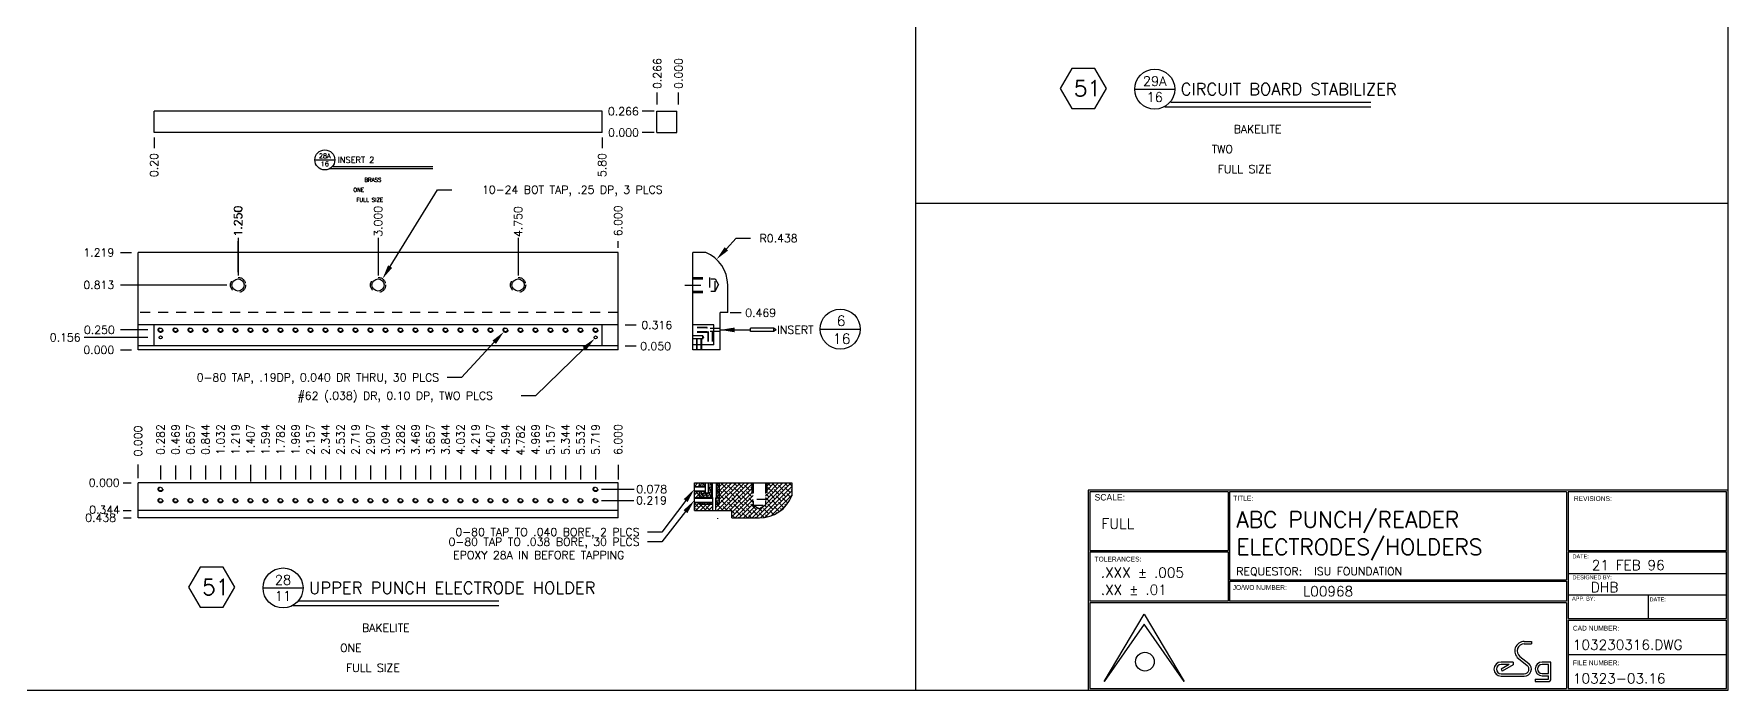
# Model space of a CAD drawing. Extents: x 0.7 to 34.2, y 0.4 to 25.3.
# Drawn here: x 12.99 to 34.16, y 1.02 to 9.23 of the extents above; entities that cross this region are included whole.
import ezdxf
from ezdxf.enums import TextEntityAlignment as Align

# ---------------------------------------------------------------- set-up
doc = ezdxf.new("R2010")
doc.units = 0
doc.header["$MEASUREMENT"] = 0
doc.linetypes.add('HIDDEN2', pattern=[0.1875, 0.125, -0.0625])
doc.layers.get('0').update_dxf_attribs({"linetype": 'CONTINUOUS'})
doc.layers.get('DEFPOINTS').update_dxf_attribs({"linetype": 'CONTINUOUS'})
for name, color, linetype in [('BORDER', 5, 'CONTINUOUS'), ('DIM', 1, 'CONTINUOUS'), ('NFHIDDEN', 6, 'HIDDEN2'), ('OBJECT', 3, 'CONTINUOUS'), ('TEXT', 1, 'CONTINUOUS')]:
    doc.layers.add(name, color=color, linetype=linetype)
doc.styles.add('ROMANS', font='romans')
doc.styles.add('SIMPLEX', font='simplex')
doc.styles.add('TITLE', font='italic')
doc.dimstyles.get("Standard").update_dxf_attribs({"dimtxt": 0.1, "dimasz": 0.18, "dimexe": 0.18, "dimexo": 0.0625, "dimgap": 0.1, "dimtad": 0, "dimtih": 1, "dimtoh": 1, "dimdec": 3, "dimzin": 0, "dimdsep": 46, "dimtxsty": 'Standard', "dimcen": 0.1, "dimclrd": 256, "dimclre": 256, "dimclrt": 256, "dimadec": 0, "dimazin": 0, "dimtfac": 0.8, "dimtofl": 0, "dimtmove": 2, "dimatfit": 3, "dimfxl": 1, "dimtolj": 1, "dimtzin": 0, "dimarcsym": 0})

# ---------------------------------------------------------------- blocks, each defined once
blk = doc.blocks.new('T-BLK')
for p, q in [((-7.799, 0.116), (-7.299, 0.959)), ((-7.299, 0.959), (-6.799, 0.116)), ((-7.299, 0.834), (-7.799, 0.116)), ((-6.799, 0.116), (-7.299, 0.834)), ((-2.602, 0.43), (-2.491, 0.342)), ((-2.547, 0.618), (-2.458, 0.618)), ((-2.547, 0.588), (-2.458, 0.588)), ((-2.458, 0.618), (-2.458, 0.588)), ((-2.688, 0.361), (-2.837, 0.361)), ((-2.738, 0.331), (-2.837, 0.273)), ((-2.738, 0.331), (-2.837, 0.331)), ((-2.837, 0.273), (-2.822, 0.247)), ((-2.837, 0.214), (-2.547, 0.214)), ((-2.688, 0.326), (-2.822, 0.247)), ((-2.688, 0.361), (-2.688, 0.326)), ((-2.621, 0.407), (-2.51, 0.318)), ((-2.214, 0.361), (-2.325, 0.361)), ((-2.244, 0.331), (-2.325, 0.331)), ((-2.325, 0.219), (-2.244, 0.219)), ((-2.244, 0.219), (-2.244, 0.331)), ((-2.214, 0.154), (-2.214, 0.361)), ((-2.837, 0.184), (-2.547, 0.184)), ((-2.411, 0.146), (-2.252, 0.146)), ((-2.411, 0.146), (-2.411, 0.116)), ((-2.411, 0.116), (-2.252, 0.116)), ((-2.325, 0.189), (-2.244, 0.189)), ((-2.244, 0.154), (-2.244, 0.189))]:
    blk.add_line(p, q)
blk.add_circle((-7.289, 0.366), 0.117)
for centre, radius, start, end in [((-2.547, 0.5), 0.119, 90, 231.3801), ((-2.547, 0.5), 0.0887, 90, 231.3801), ((-2.837, 0.273), 0.0887, 90, 270), ((-2.837, 0.273), 0.0587, 90, 270), ((-2.547, 0.273), 0.0887, 270, 51.3801), ((-2.547, 0.273), 0.0587, 270, 51.3801), ((-2.325, 0.275), 0.086, 90, 270), ((-2.325, 0.275), 0.056, 90, 270), ((-2.252, 0.154), 0.0379, 270, 0), ((-2.252, 0.154), 0.00793, 270, 0)]:
    blk.add_arc(centre, radius, start, end)
at = {"layer": 'BORDER'}
for p, q in [((-6.25, 2.49), (-6.25, 1.758)), ((-6.23, 2.49), (-6.23, 1.391)), ((-2.02, 2.49), (-2.02, 1.391)), ((-2, 2.49), (-2, 1.758)), ((-7.979, 1.758), (-6.25, 1.758)), ((-7.979, 1.738), (-6.25, 1.738)), ((-6.25, 1.738), (-6.25, 1.121)), ((-2, 1.758), (-0.019, 1.758)), ((-2, 1.738), (-0.019, 1.738)), ((-2, 1.738), (-2, 0.907)), ((-6.23, 1.391), (-2.02, 1.391)), ((-6.23, 1.371), (-2.02, 1.371)), ((-6.23, 1.371), (-6.23, 1.121)), ((-2.02, 1.371), (-2.02, 1.121)), ((-6.25, 1.121), (-7.979, 1.121)), ((-2.02, 1.101), (-7.979, 1.101)), ((-2.02, 1.121), (-6.23, 1.121)), ((-2.02, 1.101), (-2.02, 0.03)), ((-2, 0.907), (-0.019, 0.907)), ((-2, 0.887), (-0.019, 0.887)), ((-2, 0.887), (-2, 0.03))]:
    blk.add_line(p, q, dxfattribs=at)
for points in [[(0.001, 0.01), (0.001, 2.51), (-7.999, 2.51), (-7.999, 0.01), (0.001, 0.01)], [(-6.25, 2.49), (-7.979, 2.49), (-7.979, 1.758)], [(-2.02, 2.49), (-6.23, 2.49)], [(-0.019, 1.758), (-0.019, 2.49), (-2, 2.49)], [(-7.979, 1.738), (-7.979, 1.121)], [(-0.019, 0.907), (-0.019, 1.738)], [(-7.979, 1.101), (-7.979, 0.03), (-2.02, 0.03)], [(-0.019, 0.03), (-0.019, 0.887)], [(-2, 0.03), (-0.019, 0.03)]]:
    blk.add_lwpolyline(points, dxfattribs=at)
at = {"layer": 'TEXT', "color": 2}
for p, q in [((-0.019, 1.466), (-2, 1.466)), ((-2, 1.201), (-0.019, 1.201)), ((-1, 1.201), (-1, 0.907)), ((-2, 0.454), (-0.019, 0.454))]:
    blk.add_line(p, q, dxfattribs=at)
at = {"style": 'SIMPLEX'}
for s, height, p in [('.XXX %%P .005', 0.125, (-7.84, 1.418)), ('REQUESTOR:', 0.1, (-6.147, 1.446)), ('.XX %%P .01', 0.125, (-7.84, 1.204))]:
    blk.add_text(s, height=height, dxfattribs=at).set_placement(p)
for tag, p, height in [('DWG_:_ACT', (-7.835, 2.028), 0.13), ('FLINE_TITLE', (-6.146, 2.044), 0.2), ('SLINE_TITLE', (-6.146, 1.7), 0.2), ('REQUESTOR', (-5.175, 1.446), 0.1), ('DATE', (-1.703, 1.511), 0.125), ('J.O.N.', (-5.313, 1.184), 0.125), ('DESN', (-1.714, 1.235), 0.125), ('CAD_NUMBER', (-1.94, 0.515), 0.125), ('FILE_NUMBER', (-1.939, 0.094), 0.125)]:
    blk.add_attdef(tag, p, '', height=height, dxfattribs=at)
at = {"color": 7, "style": 'TITLE', "flags": 2}
for tag, p, height in [('TOP_LINE_LOGO', (-6.697, 0.777), 0.17), ('BOTTOM_LINE_LOGO', (-6.693, 0.157), 0.125)]:
    blk.add_attdef(tag, p, '', height=height, dxfattribs=at)
at = {"style": 'SIMPLEX', "flags": 2}
for tag, p, height in [('FIRST_LOGO_LINE', (-6.69, 0.552), 0.1), ('SECOND_LOGO_LINE', (-6.691, 0.394), 0.085)]:
    blk.add_attdef(tag, p, '', height=height, dxfattribs=at)
at = {"layer": 'TEXT'}
for s, height, p in [('SCALE:', 0.08, (-7.918, 2.382)), ('TITLE:', 0.06, (-6.185, 2.381)), ('REVISIONS:', 0.06, (-1.927, 2.376)), ('DATE:', 0.05, (-1.944, 1.658)), ('TOLERANCES:', 0.06, (-7.918, 1.619)), ('JO/WO NUMBER:', 0.06, (-6.192, 1.264)), ('DESIGNED BY:', 0.05, (-1.944, 1.396)), ('APP. BY:', 0.05, (-1.95, 1.13)), ('DATE:', 0.05, (-0.981, 1.12)), ('CAD NUMBER:', 0.06, (-1.94, 0.755)), ('FILE NUMBER:', 0.06, (-1.939, 0.322))]:
    blk.add_text(s, height=height, dxfattribs=at).set_placement(p)
blk = doc.blocks.new('*X9')
at = {"color": 0}
for p, q in [((41.257, 12.089), (41.302, 12.134)), ((41.266, 12.086), (41.257, 12.094)), ((41.286, 12.118), (41.27, 12.134)), ((41.307, 12.086), (41.319, 12.098)), ((41.542, 11.79), (41.885, 12.134)), ((41.569, 11.871), (41.832, 12.134)), ((41.569, 11.924), (41.779, 12.134)), ((41.569, 11.977), (41.726, 12.134)), ((41.569, 12.03), (41.673, 12.134)), ((41.569, 12.083), (41.62, 12.134)), ((41.578, 12.092), (41.569, 12.1)), ((41.657, 12.065), (41.591, 12.131)), ((41.595, 11.79), (41.938, 12.134)), ((41.648, 11.79), (41.975, 12.117)), ((41.737, 12.038), (41.671, 12.105)), ((41.71, 12.118), (41.695, 12.134)), ((41.79, 12.092), (41.748, 12.134)), ((41.817, 12.012), (41.75, 12.078)), ((41.87, 12.065), (41.803, 12.131)), ((41.949, 12.038), (41.883, 12.105)), ((41.923, 12.118), (41.907, 12.134)), ((41.975, 12.119), (41.96, 12.134)), ((41.975, 12.066), (41.962, 12.078)), ((41.975, 12.117), (41.991, 12.134)), ((41.994, 12.1), (41.975, 12.119)), ((41.975, 12.064), (41.994, 12.083)), ((42.031, 11.696), (42.469, 12.134)), ((42.084, 11.697), (42.476, 12.088)), ((42.146, 12.129), (42.15, 12.134)), ((42.146, 11.864), (42.416, 12.134)), ((42.146, 12.076), (42.165, 12.095)), ((42.165, 12.095), (42.203, 12.134)), ((42.165, 12.042), (42.256, 12.134)), ((42.165, 11.989), (42.31, 12.134)), ((42.165, 11.936), (42.363, 12.134)), ((42.214, 12.092), (42.172, 12.134)), ((42.241, 12.012), (42.175, 12.078)), ((42.294, 12.065), (42.228, 12.131)), ((42.373, 12.038), (42.307, 12.105)), ((42.347, 12.118), (42.331, 12.134)), ((42.426, 12.092), (42.384, 12.134)), ((42.453, 12.012), (42.387, 12.078)), ((42.476, 12.095), (42.44, 12.131)), ((41.257, 11.983), (41.3, 12.026)), ((41.26, 11.985), (41.257, 11.988)), ((41.257, 11.824), (41.318, 11.885)), ((41.257, 11.877), (41.265, 11.885)), ((41.313, 11.826), (41.257, 11.882)), ((41.272, 11.945), (41.319, 11.992)), ((41.319, 11.979), (41.273, 12.025)), ((41.276, 11.79), (41.354, 11.868)), ((41.3, 11.945), (41.299, 11.946)), ((41.392, 11.8), (41.326, 11.866)), ((41.329, 11.79), (41.407, 11.868)), ((41.382, 11.79), (41.46, 11.868)), ((41.445, 11.853), (41.43, 11.868)), ((41.487, 11.864), (41.483, 11.868)), ((41.527, 11.828), (41.566, 11.868)), ((41.604, 11.8), (41.538, 11.866)), ((41.604, 12.012), (41.569, 12.047)), ((41.631, 11.932), (41.569, 11.994)), ((41.578, 11.879), (41.569, 11.888)), ((41.657, 11.853), (41.591, 11.919)), ((41.684, 11.985), (41.618, 12.052)), ((41.71, 11.906), (41.644, 11.972)), ((41.737, 11.826), (41.671, 11.893)), ((41.763, 11.959), (41.697, 12.025)), ((41.701, 11.79), (41.975, 12.064)), ((41.79, 11.879), (41.724, 11.946)), ((41.726, 11.762), (41.975, 12.011)), ((41.726, 11.709), (41.975, 11.958)), ((41.817, 11.8), (41.75, 11.866)), ((41.766, 11.696), (41.994, 11.924)), ((41.843, 11.932), (41.777, 11.999)), ((41.87, 11.853), (41.803, 11.919)), ((41.819, 11.696), (41.994, 11.871)), ((41.896, 11.985), (41.83, 12.052)), ((41.923, 11.906), (41.856, 11.972)), ((41.949, 11.826), (41.883, 11.893)), ((41.975, 11.96), (41.909, 12.025)), ((41.994, 11.888), (41.936, 11.946)), ((42.029, 11.8), (41.962, 11.866)), ((41.994, 12.047), (41.975, 12.066)), ((41.975, 12.011), (41.994, 12.03)), ((41.975, 11.958), (41.994, 11.977)), ((41.976, 11.959), (41.975, 11.96)), ((41.994, 11.994), (41.989, 11.999)), ((42.144, 11.703), (42.476, 12.035)), ((42.161, 12.038), (42.146, 12.054)), ((42.146, 12.023), (42.165, 12.042)), ((42.165, 11.982), (42.146, 12.001)), ((42.146, 11.97), (42.165, 11.989)), ((42.146, 11.917), (42.154, 11.926)), ((42.165, 11.929), (42.148, 11.946)), ((42.154, 11.926), (42.165, 11.936)), ((42.188, 11.959), (42.165, 11.982)), ((42.214, 11.879), (42.165, 11.929)), ((42.241, 11.8), (42.175, 11.866)), ((42.267, 11.932), (42.201, 11.999)), ((42.215, 11.721), (42.476, 11.982)), ((42.294, 11.853), (42.228, 11.919)), ((42.32, 11.985), (42.254, 12.052)), ((42.347, 11.906), (42.281, 11.972)), ((42.373, 11.826), (42.307, 11.893)), ((42.327, 11.78), (42.423, 11.876)), ((42.4, 11.959), (42.334, 12.025)), ((42.426, 11.88), (42.36, 11.946)), ((42.403, 11.85), (42.387, 11.866)), ((42.465, 11.947), (42.413, 11.999)), ((42.447, 11.912), (42.44, 11.919)), ((42.476, 12.042), (42.466, 12.052)), ((41.296, 11.79), (41.273, 11.813)), ((41.455, 11.79), (41.406, 11.84)), ((41.435, 11.79), (41.487, 11.841)), ((41.487, 11.811), (41.485, 11.813)), ((41.667, 11.79), (41.618, 11.84)), ((41.72, 11.79), (41.697, 11.813)), ((41.763, 11.747), (41.726, 11.785)), ((41.761, 11.696), (41.726, 11.732)), ((41.843, 11.72), (41.777, 11.787)), ((41.814, 11.696), (41.803, 11.707)), ((41.896, 11.773), (41.83, 11.84)), ((41.92, 11.696), (41.856, 11.76)), ((41.872, 11.696), (42.017, 11.841)), ((41.976, 11.747), (41.909, 11.813)), ((41.925, 11.696), (42.051, 11.822)), ((41.973, 11.696), (41.936, 11.734)), ((41.978, 11.696), (42.124, 11.842)), ((42.055, 11.72), (41.989, 11.787)), ((42.026, 11.696), (42.015, 11.707)), ((42.128, 11.7), (42.068, 11.76)), ((42.108, 11.773), (42.07, 11.811)), ((42.188, 11.747), (42.121, 11.813)), ((42.161, 11.826), (42.138, 11.85)), ((42.173, 11.709), (42.148, 11.734)), ((42.252, 11.736), (42.201, 11.787)), ((42.319, 11.775), (42.254, 11.84)), ((42.287, 11.754), (42.281, 11.76)), ((42.349, 11.797), (42.334, 11.813))]:
    blk.add_line(p, q, dxfattribs=at)
blk = doc.blocks.new('*X8')
at = {"color": 0}
for p, q in [((41.347, 12.086), (41.319, 12.133)), ((41.322, 12.09), (41.319, 12.095)), ((41.341, 12.133), (41.34, 12.134)), ((41.355, 12.109), (41.345, 12.125)), ((41.368, 12.086), (41.359, 12.101)), ((41.39, 12.086), (41.362, 12.134)), ((41.387, 12.128), (41.384, 12.134)), ((41.394, 12.116), (41.392, 12.12)), ((41.434, 12.122), (41.432, 12.125)), ((41.477, 12.01), (41.432, 12.087)), ((41.448, 12.098), (41.438, 12.114)), ((41.477, 12.085), (41.449, 12.134)), ((41.462, 12.073), (41.452, 12.09)), ((41.477, 12.122), (41.471, 12.133)), ((41.569, 12.075), (41.537, 12.131)), ((41.541, 12.087), (41.537, 12.093)), ((41.555, 12.062), (41.546, 12.078)), ((41.559, 12.13), (41.557, 12.134)), ((41.569, 12.112), (41.564, 12.122)), ((41.341, 11.945), (41.319, 11.983)), ((41.32, 11.945), (41.319, 11.945)), ((41.321, 11.868), (41.319, 11.87)), ((41.332, 11.998), (41.323, 12.015)), ((41.342, 11.868), (41.333, 11.885)), ((41.346, 11.974), (41.337, 11.99)), ((41.384, 11.945), (41.338, 12.026)), ((41.36, 11.95), (41.351, 11.966)), ((41.356, 11.882), (41.354, 11.885)), ((41.364, 12.017), (41.36, 12.026)), ((41.364, 11.868), (41.36, 11.874)), ((41.378, 11.993), (41.369, 12.009)), ((41.386, 11.868), (41.376, 11.885)), ((41.428, 11.945), (41.381, 12.026)), ((41.393, 11.969), (41.383, 11.985)), ((41.406, 11.945), (41.397, 11.96)), ((41.402, 11.877), (41.397, 11.885)), ((41.407, 11.868), (41.407, 11.869)), ((41.425, 11.987), (41.418, 12)), ((41.429, 11.868), (41.419, 11.885)), ((41.439, 11.963), (41.43, 11.979)), ((41.471, 11.945), (41.432, 12.012)), ((41.443, 12.03), (41.434, 12.047)), ((41.449, 11.871), (41.441, 11.885)), ((41.449, 11.945), (41.444, 11.955)), ((41.458, 12.006), (41.448, 12.022)), ((41.472, 11.982), (41.462, 11.998)), ((41.472, 11.868), (41.462, 11.885)), ((41.476, 12.049), (41.467, 12.065)), ((41.477, 11.972), (41.476, 11.974)), ((41.487, 11.88), (41.486, 11.882)), ((41.559, 11.868), (41.527, 11.923)), ((41.528, 11.884), (41.527, 11.886)), ((41.537, 11.868), (41.533, 11.876)), ((41.569, 12), (41.537, 12.056)), ((41.569, 11.925), (41.537, 11.981)), ((41.546, 11.927), (41.537, 11.944)), ((41.551, 11.995), (41.541, 12.011)), ((41.56, 11.903), (41.551, 11.919)), ((41.565, 11.97), (41.555, 11.987)), ((41.569, 12.038), (41.56, 12.054)), ((41.569, 11.887), (41.565, 11.895)), ((41.569, 11.962), (41.569, 11.962))]:
    blk.add_line(p, q, dxfattribs=at)
blk = doc.blocks.new('P-TITLE')
at = {"layer": 'OBJECT'}
for p, q in [((-1.562, -0.638), (-1.062, -0.638)), ((-1.113, -0.8), (1.387, -0.8)), ((1.387, -0.862), (-1.188, -0.862))]:
    blk.add_line(p, q, dxfattribs=at)
blk.add_circle((-1.312, -0.638), 0.25, dxfattribs=at)
at = {"layer": 'OBJECT', "style": 'ROMANS'}
for tag, p in [('NO.', (-1.312, -0.538)), ('PAGE', (-1.312, -0.738))]:
    blk.add_attdef(tag, text='', height=0.12, dxfattribs=at).set_placement(p, align=Align.MIDDLE)
for tag, p, height in [('DESCRIPTION', (-0.988, -0.712), 0.15), ('MATERIAL', (-0.325, -1.188), 0.1), ('#_REQUIRED', (-0.6, -1.438), 0.1), ('SCALE', (-0.525, -1.688), 0.1)]:
    blk.add_attdef(tag, p, '', height=height, dxfattribs=at)
at = {"layer": 'OBJECT', "style": 'ROMANS', "flags": 2}
for tag, p in [('MATERIAL:', (-1.163, -1.188)), ('REQD:', (-1.163, -1.438)), ('SCALE:', (-1.163, -1.688))]:
    blk.add_attdef(tag, p, '', height=0.1, dxfattribs=at)
blk = doc.blocks.new('*D16')
at = {"linetype": 'ByBlock', "transparency": 16777216}
for p, q in [((21.643, 6.538), (21.766, 6.67)), ((21.766, 6.67), (21.946, 6.67)), ((21.222, 5.986), (21.222, 6.186)), ((21.122, 6.086), (21.322, 6.086))]:
    blk.add_line(p, q, dxfattribs=at)
blk.add_solid([(21.665, 6.518), (21.621, 6.559), (21.52, 6.407)], dxfattribs=at)
at = {"layer": 'DEFPOINTS', "color": 0, "linetype": 'ByBlock', "transparency": 16777216}
for p in [(21.52, 6.407), (21.222, 6.086)]:
    blk.add_point(p, dxfattribs=at)
at = {"linetype": 'ByBlock', "transparency": 16777216, "style": 'SIMPLEX'}
blk.add_text('R0.438', height=0.1, dxfattribs=at).set_placement((22.296, 6.67), align=Align.MIDDLE_CENTER)

msp = doc.modelspace()

# ---------------------------------------------------------------- linework, layer by layer
at = {"layer": 'BORDER'}
for p, q in [((24.007, 22.0188), (24.007, 1.0188)), ((34.1643, 1.0188), (34.1643, 22.0188)), ((24.007, 7.1098), (34.1643, 7.1098)), ((1.1643, 1.0188), (34.1643, 1.0188))]:
    msp.add_line(p, q, dxfattribs=at)
at = {"layer": 'DIM'}
for p, q in [((20.7741, 8.4925), (20.7741, 8.3442)), ((21.0399, 8.4925), (21.0399, 8.3442)), ((20.7392, 8.2586), (20.5908, 8.2586)), ((14.4889, 7.9329), (14.4889, 7.796)), ((20.0889, 7.9329), (20.0889, 7.796)), ((20.7392, 7.9929), (20.5908, 7.9929)), ((15.5389, 6.6777), (15.5389, 6.2064)), ((15.5389, 6.2465), (15.5389, 6.6355)), ((17.2889, 6.6777), (17.2889, 6.2064)), ((19.0389, 6.6777), (19.0389, 6.2064)), ((20.2889, 6.5527), (20.2889, 6.6355)), ((14.0713, 6.4927), (14.2071, 6.4927)), ((14.0713, 6.0865), (15.3989, 6.0865)), ((21.6908, 5.7405), (21.8266, 5.7405)), ((14.4108, 5.524), (14.0716, 5.524)), ((20.3781, 5.5895), (20.5139, 5.5895)), ((14.4108, 5.4302), (13.6152, 5.4302)), ((20.3781, 5.3237), (20.5139, 5.3237)), ((14.0713, 5.274), (14.2071, 5.274)), ((14.2889, 3.671), (14.2889, 3.8397)), ((14.5708, 3.8296), (14.5708, 3.653)), ((14.7583, 3.8296), (14.7583, 3.653)), ((14.9458, 3.8296), (14.9458, 3.653)), ((15.1333, 3.8296), (15.1333, 3.653)), ((15.3208, 3.8296), (15.3208, 3.653)), ((15.5083, 3.8296), (15.5083, 3.653)), ((15.6958, 3.8358), (15.6958, 3.6289)), ((15.8833, 3.8296), (15.8833, 3.653)), ((16.0708, 3.8296), (16.0708, 3.653)), ((16.2583, 3.8296), (16.2583, 3.653)), ((16.4458, 3.8296), (16.4458, 3.653)), ((16.6333, 3.8296), (16.6333, 3.653)), ((16.8208, 3.8296), (16.8208, 3.653)), ((17.0083, 3.8296), (17.0083, 3.653)), ((17.1958, 3.8296), (17.1958, 3.653)), ((17.3833, 3.8296), (17.3833, 3.653)), ((17.5708, 3.8296), (17.5708, 3.653)), ((17.7583, 3.8296), (17.7583, 3.653)), ((17.9458, 3.8296), (17.9458, 3.653)), ((18.1333, 3.8296), (18.1333, 3.653)), ((18.3208, 3.8296), (18.3208, 3.653)), ((18.5083, 3.8296), (18.5083, 3.653)), ((18.6958, 3.8296), (18.6958, 3.653)), ((18.8833, 3.8296), (18.8833, 3.653)), ((19.0708, 3.8296), (19.0708, 3.653)), ((19.2583, 3.8296), (19.2583, 3.653)), ((19.4458, 3.8296), (19.4458, 3.653)), ((19.6333, 3.8296), (19.6333, 3.653)), ((19.8208, 3.8296), (19.8208, 3.653)), ((20.0083, 3.8296), (20.0083, 3.653)), ((20.2889, 3.8358), (20.2889, 3.6541)), ((14.1047, 3.611), (14.205, 3.611)), ((21.4626, 3.4313), (21.4626, 3.611)), ((21.4676, 3.6083), (21.4626, 3.6054)), ((21.5176, 3.6083), (21.5226, 3.6054)), ((21.5226, 3.4313), (21.5226, 3.611)), ((20.0807, 3.5329), (20.4898, 3.5329)), ((20.0807, 3.3923), (20.4873, 3.3923)), ((21.3799, 3.5629), (21.2426, 3.5629)), ((21.3799, 3.5579), (21.2426, 3.5579)), ((21.3799, 3.5079), (21.2426, 3.5079)), ((21.3799, 3.5029), (21.2426, 3.5029)), ((21.4726, 3.4223), (21.2426, 3.4223)), ((21.4676, 3.4284), (21.4626, 3.4313)), ((21.5176, 3.4284), (21.5226, 3.4313)), ((14.1048, 3.2673), (14.205, 3.2673)), ((21.4726, 3.3623), (21.2426, 3.3623)), ((14.1068, 3.1735), (14.205, 3.1735)), ((21.5313, 3.1685), (21.5313, 3.1635))]:
    msp.add_line(p, q, dxfattribs=at)
at = {"layer": 'NFHIDDEN'}
for p, q in [((21.2222, 6.1817), (21.4303, 6.1817)), ((21.2222, 6.1627), (21.5014, 6.1627)), ((21.4303, 6.1817), (21.4303, 5.9917)), ((21.5014, 6.0107), (21.5014, 6.1627)), ((21.5014, 6.1627), (21.5453, 6.0867)), ((21.2222, 6.0107), (21.5014, 6.0107)), ((21.2222, 5.9917), (21.4303, 5.9917)), ((21.5014, 6.0107), (21.5453, 6.0867)), ((20.2889, 5.7427), (14.2889, 5.7427)), ((21.4019, 5.554), (21.2222, 5.554)), ((21.4048, 5.549), (21.2222, 5.549)), ((21.4048, 5.549), (21.4019, 5.554)), ((21.4077, 5.544), (21.4048, 5.549)), ((21.5659, 5.544), (21.4077, 5.544)), ((21.4048, 5.499), (21.2222, 5.499)), ((21.4019, 5.494), (21.2222, 5.494)), ((21.3472, 5.4492), (21.2222, 5.4492)), ((21.3472, 5.4112), (21.2222, 5.4112)), ((21.2703, 5.4112), (21.2703, 5.274)), ((21.2753, 5.4112), (21.2753, 5.274)), ((21.3253, 5.4112), (21.3253, 5.274)), ((21.3303, 5.4112), (21.3303, 5.274)), ((21.3472, 5.4112), (21.3472, 5.4492)), ((21.3472, 5.4492), (21.3582, 5.4302)), ((21.3472, 5.4112), (21.3582, 5.4302)), ((21.4048, 5.499), (21.4019, 5.494)), ((21.4048, 5.499), (21.4077, 5.504)), ((21.5659, 5.504), (21.4077, 5.504)), ((21.4109, 5.504), (21.4109, 5.274)), ((21.4159, 5.504), (21.4159, 5.274)), ((21.4659, 5.504), (21.4659, 5.274)), ((21.4709, 5.504), (21.4709, 5.274)), ((21.9603, 3.611), (21.9603, 3.4029)), ((21.9793, 3.611), (21.9793, 3.3319)), ((22.1313, 3.611), (22.1313, 3.3319)), ((22.1503, 3.611), (22.1503, 3.4029)), ((22.1503, 3.4029), (21.9603, 3.4029)), ((21.9793, 3.3319), (22.0553, 3.288)), ((21.9793, 3.3319), (22.1313, 3.3319)), ((22.1313, 3.3319), (22.0553, 3.288))]:
    msp.add_line(p, q, dxfattribs=at)
for centre, radius in [((15.5389, 6.0865), 0.0952), ((17.2889, 6.0865), 0.0952), ((19.0389, 6.0865), 0.0952), ((14.5708, 5.524), 0.03), ((14.7583, 5.524), 0.03), ((14.9458, 5.524), 0.03), ((15.1333, 5.524), 0.03), ((15.3208, 5.524), 0.03), ((15.5083, 5.524), 0.03), ((15.6958, 5.524), 0.03), ((15.8833, 5.524), 0.03), ((16.0708, 5.524), 0.03), ((16.2583, 5.524), 0.03), ((16.4458, 5.524), 0.03), ((16.6333, 5.524), 0.03), ((16.8208, 5.524), 0.03), ((17.0083, 5.524), 0.03), ((17.1958, 5.524), 0.03), ((17.3833, 5.524), 0.03), ((17.5708, 5.524), 0.03), ((17.7583, 5.524), 0.03), ((17.9458, 5.524), 0.03), ((18.1333, 5.524), 0.03), ((18.3208, 5.524), 0.03), ((18.5083, 5.524), 0.03), ((18.6958, 5.524), 0.03), ((18.8833, 5.524), 0.03), ((19.0708, 5.524), 0.03), ((19.2583, 5.524), 0.03), ((19.4458, 5.524), 0.03), ((19.6333, 5.524), 0.03), ((19.8208, 5.524), 0.03), ((20.0083, 5.524), 0.03), ((14.5708, 3.5329), 0.03), ((14.5708, 3.3923), 0.03), ((14.7583, 3.3923), 0.03), ((14.9458, 3.3923), 0.03), ((15.1333, 3.3923), 0.03), ((15.3208, 3.3923), 0.03), ((15.5083, 3.3923), 0.03), ((15.6958, 3.3923), 0.03), ((15.8833, 3.3923), 0.03), ((16.0708, 3.3923), 0.03), ((16.2583, 3.3923), 0.03), ((16.4458, 3.3923), 0.03), ((16.6333, 3.3923), 0.03), ((16.8208, 3.3923), 0.03), ((17.0083, 3.3923), 0.03), ((17.1958, 3.3923), 0.03), ((17.3833, 3.3923), 0.03), ((17.5708, 3.3923), 0.03), ((17.7583, 3.3923), 0.03), ((17.9458, 3.3923), 0.03), ((18.1333, 3.3923), 0.03), ((18.3208, 3.3923), 0.03), ((18.5083, 3.3923), 0.03), ((18.6958, 3.3923), 0.03), ((18.8833, 3.3923), 0.03), ((19.0708, 3.3923), 0.03), ((19.2583, 3.3923), 0.03), ((19.4458, 3.3923), 0.03), ((19.6333, 3.3923), 0.03), ((19.8208, 3.3923), 0.03), ((20.0083, 3.5329), 0.03), ((20.0083, 3.3923), 0.03)]:
    msp.add_circle(centre, radius, dxfattribs=at)
at = {"layer": 'OBJECT'}
for p, q in [((14.4889, 7.9929), (14.4889, 8.2586)), ((20.0889, 8.2586), (14.4889, 8.2586)), ((20.0889, 7.9929), (20.0889, 8.2586)), ((20.7736, 7.9929), (20.7736, 8.2586)), ((20.7736, 8.2586), (21.0236, 8.2586)), ((21.0236, 7.9929), (21.0236, 8.2586)), ((20.0889, 7.9929), (14.4889, 7.9929)), ((20.7736, 7.9929), (21.0236, 7.9929)), ((20.2889, 6.4927), (14.2889, 6.4927)), ((14.2889, 5.274), (14.2889, 6.4927)), ((20.2889, 5.274), (20.2889, 6.4927)), ((21.2222, 5.274), (21.2222, 6.4927)), ((21.3846, 6.4927), (21.2222, 6.4927)), ((21.6597, 5.743), (21.6597, 6.0865)), ((21.5659, 5.274), (21.5659, 5.743)), ((21.6597, 5.743), (21.5659, 5.743)), ((20.2889, 5.5895), (14.2889, 5.5895)), ((14.4889, 5.3237), (14.4889, 5.5895)), ((20.0889, 5.3237), (20.0889, 5.5895)), ((21.4879, 5.5895), (21.2222, 5.5895)), ((21.4879, 5.3395), (21.4879, 5.5895)), ((22.2317, 5.5445), (21.946, 5.5445)), ((21.946, 5.5045), (21.946, 5.5445)), ((22.2317, 5.5445), (22.2317, 5.5045)), ((22.2664, 5.5245), (22.2317, 5.5445)), ((22.2664, 5.5245), (22.2317, 5.5445)), ((22.2664, 5.5245), (22.2317, 5.5045)), ((22.2664, 5.5245), (22.2317, 5.5045)), ((20.2889, 5.3237), (14.2889, 5.3237)), ((21.4879, 5.3395), (21.2222, 5.3395)), ((22.2317, 5.5045), (21.946, 5.5045)), ((20.2889, 5.274), (14.2889, 5.274)), ((21.5659, 5.274), (21.2222, 5.274)), ((19.2561, 4.7017), (19.0761, 4.7017)), ((20.2889, 3.611), (14.2889, 3.611)), ((14.2889, 3.1735), (14.2889, 3.611)), ((20.2889, 3.1735), (20.2889, 3.611)), ((21.2426, 3.611), (22.4614, 3.611)), ((21.2426, 3.2673), (21.2426, 3.611)), ((21.3051, 3.5579), (21.3051, 3.611)), ((21.3799, 3.486), (21.3799, 3.611)), ((21.4179, 3.486), (21.4179, 3.611)), ((21.4676, 3.4284), (21.4676, 3.611)), ((21.5176, 3.4284), (21.5176, 3.611)), ((21.5551, 3.3453), (21.5551, 3.611)), ((22.4614, 3.611), (22.4614, 3.4487)), ((21.4726, 3.4173), (21.2426, 3.4173)), ((21.3051, 3.4173), (21.3051, 3.5079)), ((21.3799, 3.486), (21.3989, 3.4751)), ((21.3799, 3.486), (21.4179, 3.486)), ((21.4179, 3.486), (21.3989, 3.4751)), ((21.4726, 3.4284), (21.4676, 3.4284)), ((21.4676, 3.4284), (21.4726, 3.4255)), ((21.4726, 3.2673), (21.4726, 3.4255)), ((21.5126, 3.4255), (21.5176, 3.4284)), ((21.5176, 3.4284), (21.5126, 3.4284)), ((21.5126, 3.2673), (21.5126, 3.4255)), ((20.2889, 3.2673), (14.2889, 3.2673)), ((21.4726, 3.3673), (21.2426, 3.3673)), ((21.2426, 3.2673), (21.7114, 3.2673)), ((21.3051, 3.3453), (21.3051, 3.3673)), ((21.3051, 3.3453), (21.4726, 3.3453)), ((21.5126, 3.3453), (21.5551, 3.3453)), ((21.7114, 3.1735), (21.7114, 3.2673)), ((20.2889, 3.1735), (14.2889, 3.1735)), ((21.7114, 3.1735), (22.0551, 3.1735))]:
    msp.add_line(p, q, dxfattribs=at)
for points in [[(25.9615, 8.794), (25.8172, 8.544), (25.9615, 8.294), (26.2502, 8.294), (26.3946, 8.544), (26.2502, 8.794)], [(15.0655, 2.5556), (14.9212, 2.3056), (15.0655, 2.0556), (15.3542, 2.0556), (15.4985, 2.3056), (15.3542, 2.5556)]]:
    msp.add_lwpolyline(points, close=True, dxfattribs=at)
for centre, radius in [((15.5389, 6.0865), 0.0762), ((17.2889, 6.0865), 0.0762), ((19.0389, 6.0865), 0.0762), ((14.5708, 5.524), 0.0232), ((14.7583, 5.524), 0.0232), ((14.9458, 5.524), 0.0232), ((15.1333, 5.524), 0.0232), ((15.3208, 5.524), 0.0232), ((15.5083, 5.524), 0.0232), ((15.6958, 5.524), 0.0232), ((15.8833, 5.524), 0.0232), ((16.0708, 5.524), 0.0232), ((16.2583, 5.524), 0.0232), ((16.4458, 5.524), 0.0232), ((16.6333, 5.524), 0.0232), ((16.8208, 5.524), 0.0232), ((17.0083, 5.524), 0.0232), ((17.1958, 5.524), 0.0232), ((17.3833, 5.524), 0.0232), ((17.5708, 5.524), 0.0232), ((17.7583, 5.524), 0.0232), ((17.9458, 5.524), 0.0232), ((18.1333, 5.524), 0.0232), ((18.3208, 5.524), 0.0232), ((18.5083, 5.524), 0.0232), ((18.6958, 5.524), 0.0232), ((18.8833, 5.524), 0.0232), ((19.0708, 5.524), 0.0232), ((19.2583, 5.524), 0.0232), ((19.4458, 5.524), 0.0232), ((19.6333, 5.524), 0.0232), ((19.8208, 5.524), 0.0232), ((20.0083, 5.524), 0.0232), ((14.5708, 5.4302), 0.019), ((20.0083, 5.4302), 0.019), ((14.5708, 3.5329), 0.0232), ((14.5708, 3.3923), 0.0232), ((14.7583, 3.3923), 0.0232), ((14.9458, 3.3923), 0.0232), ((15.1333, 3.3923), 0.0232), ((15.3208, 3.3923), 0.0232), ((15.5083, 3.3923), 0.0232), ((15.6958, 3.3923), 0.0232), ((15.8833, 3.3923), 0.0232), ((16.0708, 3.3923), 0.0232), ((16.2583, 3.3923), 0.0232), ((16.4458, 3.3923), 0.0232), ((16.6333, 3.3923), 0.0232), ((16.8208, 3.3923), 0.0232), ((17.0083, 3.3923), 0.0232), ((17.1958, 3.3923), 0.0232), ((17.3833, 3.3923), 0.0232), ((17.5708, 3.3923), 0.0232), ((17.7583, 3.3923), 0.0232), ((17.9458, 3.3923), 0.0232), ((18.1333, 3.3923), 0.0232), ((18.3208, 3.3923), 0.0232), ((18.5083, 3.3923), 0.0232), ((18.6958, 3.3923), 0.0232), ((18.8833, 3.3923), 0.0232), ((19.0708, 3.3923), 0.0232), ((19.2583, 3.3923), 0.0232), ((19.4458, 3.3923), 0.0232), ((19.6333, 3.3923), 0.0232), ((19.8208, 3.3923), 0.0232), ((20.0083, 3.5329), 0.0232), ((20.0083, 3.3923), 0.0232)]:
    msp.add_circle(centre, radius, dxfattribs=at)
for centre, start, end in [((21.2222, 6.0865), 0, 68.21321), ((22.0551, 3.611), 270, 338.21321)]:
    msp.add_arc(centre, 0.4375, start, end, dxfattribs=at)
at = {"layer": 'TEXT'}
for p, q in [((17.4395, 6.3166), (18.0319, 7.2746)), ((18.0319, 7.2746), (18.2119, 7.2746)), ((22.816, 5.5346), (23.316, 5.5346)), ((18.7406, 5.3699), (18.332, 4.9296)), ((19.8667, 5.2906), (19.2561, 4.7017)), ((18.332, 4.9296), (18.152, 4.9296)), ((21.1341, 3.3894), (20.8371, 2.9964)), ((21.1319, 3.2513), (20.837, 2.8736)), ((20.8371, 2.9964), (20.6571, 2.9964)), ((20.837, 2.8736), (20.657, 2.8736))]:
    msp.add_line(p, q, dxfattribs=at)
msp.add_circle((23.066, 5.5346), 0.25, dxfattribs=at)
for points in [[(17.465, 6.3009), (17.414, 6.3324), (17.3449, 6.1635)], [(18.7186, 5.3903), (18.7626, 5.3495), (18.863, 5.5019)], [(19.8459, 5.3121), (19.8876, 5.269), (19.9963, 5.4155)], [(21.1082, 3.2698), (21.1555, 3.2329), (21.2426, 3.3932)], [(21.1102, 3.4075), (21.1581, 3.3714), (21.2426, 3.533)]]:
    msp.add_solid(points, dxfattribs=at)

# ---------------------------------------------------------------- block references
at = {"layer": 'DIM'}
for name in ['*X9', '*X8']:
    msp.add_blockref(name, (-20.0143, -8.5227), dxfattribs=at)
at = {"layer": 'OBJECT'}
ref = msp.add_blockref('T-BLK', (34.1635, 1.0088), dxfattribs=at)
ref.add_attrib('FILE_NUMBER', '10323-03.16', (32.2247, 1.1024), dxfattribs={"layer": '0', "height": 0.125, "style": 'SIMPLEX'})
ref.add_attrib('J.O.N.', 'L00968', (28.8504, 2.1925), dxfattribs={"layer": '0', "height": 0.125, "style": 'SIMPLEX'})
ref.add_attrib('DWG_:_ACT', 'FULL', (26.3287, 3.0363), dxfattribs={"layer": '0', "height": 0.13, "style": 'SIMPLEX'})
ref.add_attrib('DESN', 'DHB', (32.4491, 2.244), dxfattribs={"layer": '0', "height": 0.125, "style": 'SIMPLEX'})
ref.add_attrib('DATE', '21 FEB 96', (32.4601, 2.52), dxfattribs={"layer": '0', "height": 0.125, "style": 'SIMPLEX'})
ref.add_attrib('REQUESTOR', 'ISU FOUNDATION', (28.9884, 2.4552), dxfattribs={"layer": '0', "height": 0.1, "style": 'SIMPLEX'})
ref.add_attrib('SLINE_TITLE', 'ELECTRODES/HOLDERS', (28.0173, 2.7093), dxfattribs={"layer": '0', "height": 0.2, "style": 'SIMPLEX'})
ref.add_attrib('FLINE_TITLE', 'ABC PUNCH/READER', (28.0173, 3.0529), dxfattribs={"layer": '0', "height": 0.2, "style": 'SIMPLEX'})
ref.add_attrib('CAD_NUMBER', '103230316.DWG', (32.224, 1.5238), dxfattribs={"layer": '0', "height": 0.125, "style": 'SIMPLEX'})
at = {"layer": 'TEXT'}
ref = msp.add_blockref('P-TITLE', (28.3094, 9.1736), dxfattribs=at)
ref.add_attrib('SCALE', 'FULL SIZE', (27.7844, 7.4861), dxfattribs={"layer": 'OBJECT', "height": 0.1, "style": 'ROMANS'})
ref.add_attrib('#_REQUIRED', 'TWO', (27.7094, 7.7356), dxfattribs={"layer": 'OBJECT', "height": 0.1, "style": 'ROMANS'})
ref.add_attrib('MATERIAL', 'BAKELITE', (27.9844, 7.9861), dxfattribs={"layer": 'OBJECT', "height": 0.1, "style": 'ROMANS'})
ref.add_attrib('NO.', '29A', dxfattribs={"layer": 'OBJECT', "height": 0.12, "style": 'ROMANS'}).set_placement((26.9969, 8.6361), align=Align.MIDDLE)
ref.add_attrib('DESCRIPTION', 'CIRCUIT BOARD STABILIZER', (27.3219, 8.4611), dxfattribs={"layer": 'OBJECT', "height": 0.15, "style": 'ROMANS'})
ref.add_attrib('PAGE', '16', dxfattribs={"layer": 'OBJECT', "height": 0.12, "style": 'ROMANS'}).set_placement((26.9969, 8.4361), align=Align.MIDDLE)
ref = msp.add_blockref('P-TITLE', (17.2798, 7.9698), dxfattribs=dict(at, xscale=0.5, yscale=0.5, zscale=0.5))
ref.add_attrib('SCALE', 'FULL SIZE', (17.0173, 7.1261), dxfattribs={"layer": 'OBJECT', "height": 0.05, "style": 'ROMANS'})
ref.add_attrib('#_REQUIRED', 'ONE', (16.9798, 7.2508), dxfattribs={"layer": 'OBJECT', "height": 0.05, "style": 'ROMANS'})
ref.add_attrib('MATERIAL', 'BRASS', (17.1173, 7.3761), dxfattribs={"layer": 'OBJECT', "height": 0.05, "style": 'ROMANS'})
ref.add_attrib('NO.', '28A', dxfattribs={"layer": 'OBJECT', "height": 0.06, "style": 'ROMANS'}).set_placement((16.6236, 7.7011), align=Align.MIDDLE)
ref.add_attrib('DESCRIPTION', 'INSERT 2', (16.7861, 7.6136), dxfattribs={"layer": 'OBJECT', "height": 0.075, "style": 'ROMANS'})
ref.add_attrib('PAGE', '16', dxfattribs={"layer": 'OBJECT', "height": 0.06, "style": 'ROMANS'}).set_placement((16.6236, 7.6011), align=Align.MIDDLE)
ref = msp.add_blockref('P-TITLE', (17.4134, 2.9352), dxfattribs=at)
ref.add_attrib('SCALE', 'FULL SIZE', (16.8884, 1.2477), dxfattribs={"layer": 'OBJECT', "height": 0.1, "style": 'ROMANS'})
ref.add_attrib('#_REQUIRED', 'ONE', (16.8134, 1.4972), dxfattribs={"layer": 'OBJECT', "height": 0.1, "style": 'ROMANS'})
ref.add_attrib('MATERIAL', 'BAKELITE', (17.0884, 1.7477), dxfattribs={"layer": 'OBJECT', "height": 0.1, "style": 'ROMANS'})
ref.add_attrib('NO.', '28', dxfattribs={"layer": 'OBJECT', "height": 0.12, "style": 'ROMANS'}).set_placement((16.1009, 2.3977), align=Align.MIDDLE)
ref.add_attrib('DESCRIPTION', 'UPPER PUNCH ELECTRODE HOLDER', (16.4259, 2.2227), dxfattribs={"layer": 'OBJECT', "height": 0.15, "style": 'ROMANS'})
ref.add_attrib('PAGE', '11', dxfattribs={"layer": 'OBJECT', "height": 0.12, "style": 'ROMANS'}).set_placement((16.1009, 2.1977), align=Align.MIDDLE)

# ---------------------------------------------------------------- texts
at = {"layer": 'DIM', "style": 'SIMPLEX'}
for s, p in [('0.266', (20.8298, 8.5375)), ('1.250', (15.5889, 6.6955)), ('6.000', (20.3389, 6.6955)), ('0.000', (14.3389, 3.9416))]:
    msp.add_text(s, height=0.1, rotation=90, dxfattribs=at).set_placement(p)
for s, p in [('0.000', (21.0956, 8.9255)), ('0.20', (14.5389, 7.736)), ('5.80', (20.139, 7.736)), ('1.250', (15.5889, 7.0757)), ('3.000', (17.3389, 7.0757)), ('4.750', (19.0889, 7.0714)), ('0.282', (14.6208, 4.346)), ('0.469', (14.8083, 4.346)), ('0.657', (14.9958, 4.346)), ('0.844', (15.1833, 4.346)), ('1.032', (15.3708, 4.346)), ('1.219', (15.5583, 4.346)), ('1.407', (15.7458, 4.346)), ('1.594', (15.9333, 4.346)), ('1.782', (16.1208, 4.346)), ('1.969', (16.3083, 4.346)), ('2.157', (16.4958, 4.346)), ('2.344', (16.6833, 4.346)), ('2.532', (16.8708, 4.346)), ('2.719', (17.0583, 4.346)), ('2.907', (17.2458, 4.346)), ('3.094', (17.4333, 4.346)), ('3.282', (17.6208, 4.346)), ('3.469', (17.8083, 4.346)), ('3.657', (17.9958, 4.346)), ('3.844', (18.1833, 4.346)), ('4.032', (18.3708, 4.346)), ('4.219', (18.5583, 4.346)), ('4.407', (18.7458, 4.346)), ('4.594', (18.9333, 4.346)), ('4.782', (19.1208, 4.3388)), ('4.969', (19.3083, 4.346)), ('5.157', (19.4958, 4.346)), ('5.344', (19.6833, 4.346)), ('5.532', (19.8708, 4.346)), ('5.719', (20.0583, 4.346)), ('6.000', (20.3389, 4.346))]:
    msp.add_text(s, height=0.1, rotation=90, dxfattribs=at).set_placement(p, align=Align.RIGHT)
for s, p in [('0.266', (20.1624, 8.2086)), ('#62 (.038) DR, 0.10 DP, TWO PLCS', (16.283, 4.6515)), ('0.000', (13.6726, 3.5625)), ('0.219', (20.5142, 3.3427)), ('0.078', (20.5167, 3.4833)), ('0.438', (13.6282, 3.125)), ('0.344', (13.6782, 3.2261))]:
    msp.add_text(s, height=0.1, dxfattribs=at).set_placement(p)
for s, p in [('0.000', (20.5504, 7.9429)), ('1.219', (13.9912, 6.4427)), ('0.813', (13.9912, 6.0365)), ('0.469', (22.264, 5.688)), ('0.250', (13.9985, 5.474)), ('0.316', (20.9655, 5.5354)), ('0.156', (13.5717, 5.3802)), ('0.000', (13.9912, 5.224)), ('0.050', (20.9513, 5.2712))]:
    msp.add_text(s, height=0.1, dxfattribs=at).set_placement(p, align=Align.RIGHT)
at = {"layer": 'OBJECT', "style": 'SIMPLEX'}
for p in [(25.9845, 8.4461), (15.0885, 2.2077)]:
    msp.add_text('51', height=0.2, dxfattribs=at).set_placement(p)
at = {"layer": 'TEXT', "style": 'SIMPLEX'}
for s, p in [('10-24 BOT TAP, .25 DP, 3 PLCS', (20.8466, 7.2784)), ('0-80 TAP, .19DP, 0.040 DR THRU, 30 PLCS', (18.052, 4.9296)), ('0-80 TAP TO .040 BORE, 2 PLCS', (20.5571, 2.9964)), ('0-80 TAP TO .038 BORE, 30 PLCS', (20.557, 2.8736)), ('EPOXY 28A IN BEFORE TAPPING', (20.3662, 2.7076))]:
    msp.add_text(s, height=0.1, dxfattribs=at).set_placement(p, align=Align.MIDDLE_RIGHT)
for s, height, p in [('INSERT ', 0.1, (22.2781, 5.4761)), ('6', 0.13, (23.0204, 5.5737)), ('16', 0.13, (22.9716, 5.3492))]:
    msp.add_text(s, height=height, dxfattribs=at).set_placement(p)

# ---------------------------------------------------------------- dimensions: what is measured, and where the dimension line sits
at = {"layer": 'TEXT'}
dim = msp.add_radius_dim(center=(21.2222, 6.0865), mpoint=(21.5205, 6.4065), dimstyle='Standard', dxfattribs=at)
dim.commit()
dim.dimension.update_dxf_attribs({"geometry": '*D16', "text_midpoint": (22.2959, 6.6699)})

# ---------------------------------------------------------------- leaders
at = {"layer": 'TEXT', "annotation_type": 0, "has_hookline": 1, "hookline_direction": 0}
msp.add_leader([(21.5659, 5.5245), (21.9318, 5.5245)], dimstyle='Standard', dxfattribs=at)

doc.saveas('drawing.dxf')
